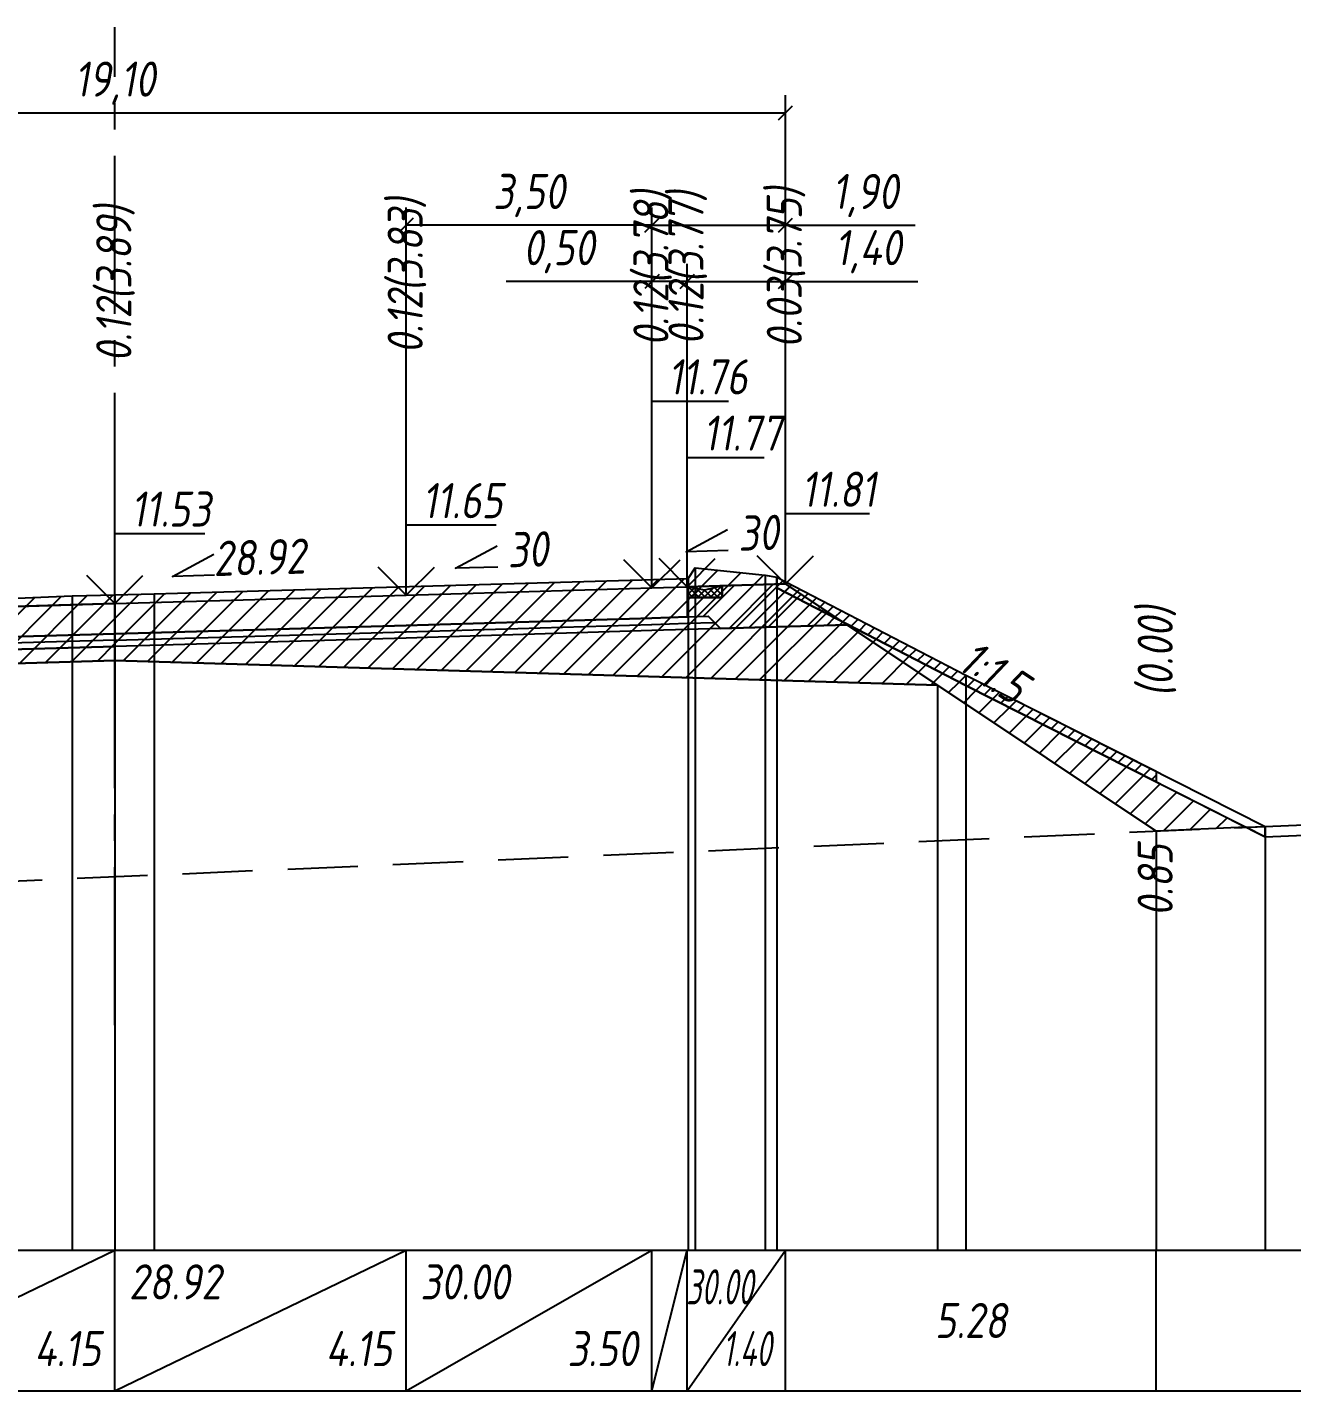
# Model space of a CAD drawing. Extents: x -717 to 1451, y -133302 to 233.
# Drawn here: x 178.7 to 268.7, y -100052 to -99954.9 of the extents above; entities that cross this region are included whole.
import ezdxf
from ezdxf.enums import TextEntityAlignment as Align

# ---------------------------------------------------------------- set-up
doc = ezdxf.new("R2010")
doc.units = 0
doc.linetypes.add('осевая2', pattern=[1.125, 0.75, -0.125, 0.125, -0.125])
doc.linetypes.add('штриховая', pattern=[0.75, 0.5, -0.25])
for name, color, linetype in [('Интерполированный поперечник', 2, 'Continuous'), ('Код_514', 1, 'Continuous'), ('Контур_0', 7, 'Continuous'), ('Контур_2521', 7, 'Continuous'), ('Контур_2564', 7, 'Continuous'), ('Контур_2660', 7, 'Continuous'), ('Контур_2665', 7, 'Continuous'), ('Контур_400', 7, 'Continuous'), ('Контур_508', 7, 'Continuous'), ('Контур_512', 7, 'Continuous'), ('Контур_513', 7, 'Continuous'), ('Контур_818', 7, 'Continuous'), ('Красный поперечник', 1, 'Continuous'), ('Объём_2501', 7, 'Continuous'), ('Объём_2564', 7, 'Continuous'), ('Объём_2650', 7, 'Continuous'), ('Объём_2660', 7, 'Continuous'), ('Объём_2661', 7, 'Continuous'), ('Объём_2665', 7, 'Continuous'), ('Объём_2666', 7, 'Continuous'), ('Объём_2667', 7, 'Continuous'), ('Объём_2668', 7, 'Continuous'), ('Объём_2669', 7, 'Continuous'), ('Объём_2675', 7, 'Continuous'), ('Ось', 1, 'осевая2'), ('Откосы', 7, 'Continuous'), ('Отметки покрытия', 7, 'Continuous'), ('Рабочие отметки', 7, 'Continuous'), ('Рабочие отметки доп.', 7, 'Continuous'), ('Таблица', 7, 'Continuous'), ('Уклоны проезжей части', 7, 'Continuous'), ('Черный поперечник', 3, 'Continuous')]:
    doc.layers.add(name, color=color, linetype=linetype)
for name, color, linetype, true_color in [('Контур_2540', 2, 'Continuous', 0xffff00), ('Контур_2560', 2, 'Continuous', 0xffff00), ('Контур_2561', 7, 'Continuous', 0xff8040), ('Контур_2562', 3, 'Continuous', 0x00ff00), ('Контур_2563', 7, 'Continuous', 0xff8000), ('Контур_2570', 7, 'Continuous', 0x80ff00), ('Контур_2736', 4, 'Continuous', 0x00ffff), ('Контур_2737', 4, 'Continuous', 0x00ffff), ('Контур_2738', 4, 'Continuous', 0x00ffff), ('Контур_2739', 4, 'Continuous', 0x00ffff), ('Контур_2741', 4, 'Continuous', 0x00ffff), ('Контур_2742', 4, 'Continuous', 0x00ffff), ('Контур_2743', 4, 'Continuous', 0x00ffff), ('Контур_2744', 7, 'Continuous', 0xa4ffff), ('Контур_2745', 7, 'Continuous', 0xa4ffff), ('Контур_2747', 4, 'Continuous', 0x00ffff), ('Контур_2748', 4, 'Continuous', 0x00ffff), ('Контур_2749', 4, 'Continuous', 0x00ffff), ('Контур_2750', 4, 'Continuous', 0x00ffff), ('Контур_2751', 4, 'Continuous', 0x00ffff), ('Контур_2752', 4, 'Continuous', 0x00ffff), ('Контур_402', 7, 'Continuous', 0xff6464), ('Контур_703', 4, 'Continuous', 0x00ffff), ('Контур_705', 4, 'Continuous', 0x00ffff), ('Контур_707', 4, 'Continuous', 0x00ffff), ('Контур_720', 131, 'Continuous', 0xaaffff), ('Объём_2500', 7, 'Continuous', 0xc0c0c0), ('Объём_2520', 7, 'Continuous', 0x80ffff), ('Объём_2540', 2, 'Continuous', 0xffff00), ('Объём_2560', 2, 'Continuous', 0xffff00), ('Объём_2561', 7, 'Continuous', 0xff8040), ('Объём_2562', 3, 'Continuous', 0x00ff00), ('Объём_2563', 7, 'Continuous', 0xff8000), ('Объём_2570', 7, 'Continuous', 0x80ff00), ('Объём_2580', 3, 'Continuous', 0x00ff00), ('Объём_2600', 7, 'Continuous', 0x808000)]:
    doc.layers.add(name, color=color, linetype=linetype, true_color=true_color)
doc.styles.get("Standard").update_dxf_attribs({"font": 'txt', "height": 2.5})
doc.styles.add('М', font='romand.shx', dxfattribs={"width": 0.8, "oblique": 10, "height": 2.5})
doc.dimstyles.new('ISO-25', dxfattribs={"dimtxt": 2.5, "dimasz": 2.5, "dimexe": 1.25, "dimexo": 0.625, "dimtad": 1, "dimtxsty": 'Standard', "dimcen": 2.5, "dimadec": 0, "dimazin": 0, "dimtfac": 1, "dimtmove": 0, "dimatfit": 3, "dimfxl": 1, "dimarcsym": 0})

# ---------------------------------------------------------------- blocks, each defined once
blk = doc.blocks.new('_Oblique')
at = {"color": 0, "linetype": 'ByBlock', "lineweight": -2}
blk.add_line((-0.5, -0.5), (0.5, 0.5), dxfattribs=at)
blk = doc.blocks.new('*D2002')
at = {"color": 0, "lineweight": -2, "transparency": 16777216}
for p, q in [((225.67, -99994.205), (225.67, -99971.78)), ((232.67, -99993.995), (232.67, -99971.78)), ((225.67, -99973.03), (232.67, -99973.03)), ((232.67, -99973.03), (242.111, -99973.03))]:
    blk.add_line(p, q, dxfattribs=at)
at = {"layer": 'Defpoints', "color": 0, "transparency": 16777216}
for p in [(232.67, -99973.03), (225.67, -99994.83), (232.67, -99994.62)]:
    blk.add_point(p, dxfattribs=at)
at = {"color": 0, "lineweight": -2, "transparency": 16777216, "rotation": 180}
blk.add_blockref('_Oblique', (225.67, -99973.03), dxfattribs=at)
at = {"color": 0, "lineweight": -2, "transparency": 16777216}
blk.add_blockref('_Oblique', (232.67, -99973.03), dxfattribs=at)
at = {"color": 0, "transparency": 16777216, "insert": (238.571, -99970.917), "char_height": 2.5, "width": 8.75, "attachment_point": 5, "style": 'М'}
blk.add_mtext('1,40', dxfattribs=at)
blk = doc.blocks.new('*D2004')
at = {"color": 0, "lineweight": -2, "transparency": 16777216}
for p, q in [((223.17, -99994.28), (223.17, -99971.78)), ((225.67, -99994.205), (225.67, -99971.78)), ((223.17, -99973.03), (212.783, -99973.03)), ((225.67, -99973.03), (223.17, -99973.03))]:
    blk.add_line(p, q, dxfattribs=at)
at = {"layer": 'Defpoints', "color": 0, "transparency": 16777216}
for p in [(225.67, -99973.03), (223.17, -99994.905), (225.67, -99994.83)]:
    blk.add_point(p, dxfattribs=at)
at = {"color": 0, "lineweight": -2, "transparency": 16777216, "rotation": 180}
blk.add_blockref('_Oblique', (223.17, -99973.03), dxfattribs=at)
at = {"color": 0, "lineweight": -2, "transparency": 16777216}
blk.add_blockref('_Oblique', (225.67, -99973.03), dxfattribs=at)
at = {"color": 0, "transparency": 16777216, "insert": (216.544, -99970.917), "char_height": 2.5, "width": 9.16667, "attachment_point": 5, "style": 'М'}
blk.add_mtext('0,50', dxfattribs=at)
blk = doc.blocks.new('*D2006')
at = {"color": 0, "lineweight": -2, "transparency": 16777216}
for p, q in [((205.67, -99994.805), (205.67, -99967.78)), ((223.17, -99994.28), (223.17, -99967.78)), ((223.17, -99969.03), (205.67, -99969.03))]:
    blk.add_line(p, q, dxfattribs=at)
at = {"layer": 'Defpoints', "color": 0, "transparency": 16777216}
for p in [(205.67, -99969.03), (223.17, -99994.905), (205.67, -99995.43)]:
    blk.add_point(p, dxfattribs=at)
at = {"color": 0, "lineweight": -2, "transparency": 16777216, "rotation": 180}
blk.add_blockref('_Oblique', (205.67, -99969.03), dxfattribs=at)
at = {"color": 0, "lineweight": -2, "transparency": 16777216}
blk.add_blockref('_Oblique', (223.17, -99969.03), dxfattribs=at)
at = {"color": 0, "transparency": 16777216, "insert": (214.42, -99966.917), "char_height": 2.5, "width": 9.58333, "attachment_point": 5, "style": 'М'}
blk.add_mtext('3,50', dxfattribs=at)
blk = doc.blocks.new('*D2007')
at = {"color": 0, "lineweight": -2, "transparency": 16777216}
for p, q in [((223.17, -99994.28), (223.17, -99967.78)), ((232.67, -99993.995), (232.67, -99967.78)), ((223.17, -99969.03), (232.67, -99969.03)), ((232.67, -99969.03), (241.902, -99969.03))]:
    blk.add_line(p, q, dxfattribs=at)
at = {"layer": 'Defpoints', "color": 0, "transparency": 16777216}
for p in [(223.17, -99969.03), (223.17, -99994.905), (232.67, -99994.62)]:
    blk.add_point(p, dxfattribs=at)
at = {"color": 0, "lineweight": -2, "transparency": 16777216, "rotation": 180}
blk.add_blockref('_Oblique', (223.17, -99969.03), dxfattribs=at)
at = {"color": 0, "lineweight": -2, "transparency": 16777216}
blk.add_blockref('_Oblique', (232.67, -99969.03), dxfattribs=at)
at = {"color": 0, "transparency": 16777216, "insert": (238.362, -99966.917), "char_height": 2.5, "width": 8.75, "attachment_point": 5, "style": 'М'}
blk.add_mtext('1,90', dxfattribs=at)
blk = doc.blocks.new('*D2009')
at = {"color": 0, "lineweight": -2, "transparency": 16777216}
for p, q in [((137.17, -99996.885), (137.17, -99959.78)), ((232.67, -99993.995), (232.67, -99959.78)), ((137.17, -99961.03), (232.67, -99961.03))]:
    blk.add_line(p, q, dxfattribs=at)
at = {"layer": 'Defpoints', "color": 0, "transparency": 16777216}
for p in [(232.67, -99961.03), (232.67, -99994.62), (137.17, -99997.51)]:
    blk.add_point(p, dxfattribs=at)
at = {"color": 0, "lineweight": -2, "transparency": 16777216, "rotation": 180}
blk.add_blockref('_Oblique', (137.17, -99961.03), dxfattribs=at)
at = {"color": 0, "lineweight": -2, "transparency": 16777216}
blk.add_blockref('_Oblique', (232.67, -99961.03), dxfattribs=at)
at = {"color": 0, "transparency": 16777216, "insert": (184.92, -99958.917), "char_height": 2.5, "width": 10.41667, "attachment_point": 5, "style": 'М'}
blk.add_mtext('19,10', dxfattribs=at)

msp = doc.modelspace()

# ---------------------------------------------------------------- hatches: boundary and pattern name
h = msp.add_hatch()
h.set_pattern_fill('ANSI37', color=256, scale=0.1)
h.set_pattern_definition([(45, (226.9203, -99995.01722), (-0.22451, 0.22451), []), (135, (226.9203, -99995.01722), (-0.22451, -0.22451), [])])
h.paths.add_polyline_path([(225.67, -99994.767), (225.67, -99995.52), (228.176, -99995.52), (228.17, -99994.692), (226.913, -99995.017)])
at = {"layer": 'Объём_2563'}
h = msp.add_hatch(dxfattribs=at)
h.set_pattern_fill('ANSI31', color=256, scale=0.3)
h.paths.add_polyline_path([(227.17, -99996.872), (228.044, -99997.746), (237.048, -99997.476), (232.67, -99994.557), (228.17, -99994.692), (228.176, -99995.52), (225.67, -99995.52), (225.67, -99996.917)])
at = {"layer": 'Объём_2570'}
h = msp.add_hatch(dxfattribs=at)
h.set_pattern_fill('ANSI31', color=256, scale=0.2)
h.paths.add_polyline_path([(259.082, -100008.656), (245.528, -100001.804), (232.061, -99994.845), (232.061, -99994.095), (245.528, -100001.054), (259.082, -100007.906)])
at = {"layer": 'Объём_2600'}
h = msp.add_hatch(dxfattribs=at)
h.set_pattern_fill('ANSI31', color=6, scale=0.4)
h.paths.add_polyline_path([(259.082, -100012.165), (243.496, -100001.774), (184.92, -100000.017), (184.92, -99995.345), (187.727, -99995.276), (225.736, -99994.177), (226.236, -99993.427), (231.228, -99993.945), (232.061, -99994.095), (232.061, -99994.845), (245.528, -100001.804), (265.471, -100011.886)])
h = msp.add_hatch(dxfattribs=at)
h.set_pattern_fill('ANSI31', color=6, scale=0.4)
h.paths.add_polyline_path([(184.92, -100000.017), (130.884, -100001.638), (105, -100018.894), (100.971, -100019.07), (110.032, -100012.818), (132.3, -99997.134), (132.3, -99996.384), (134.041, -99996.452), (137.732, -99996.355), (138.232, -99997.105), (168.976, -99995.966), (181.873, -99995.421), (184.92, -99995.345)])
h = msp.add_hatch(dxfattribs=at)
h.set_pattern_fill('HONEY', color=5, scale=0.3)
h.paths.add_polyline_path([(265.471, -100011.886), (266.815, -100011.827), (266.815, -100012.565)])

# ---------------------------------------------------------------- linework, layer by layer
msp.add_lwpolyline([(225.67, -99994.767), (225.67, -99995.52), (228.176, -99995.52), (228.17, -99994.692), (226.913, -99995.017), (225.67, -99994.767)])
at = {"layer": 'Интерполированный поперечник', "linetype": 'штриховая', "ltscale": 10, "flags": 128}
msp.add_lwpolyline([(99.82, -100019.12), (266.815, -100011.827)], dxfattribs=at)
at = {"layer": 'Код_514'}
for p, q in [((164.17, -100052), (184.92, -100042)), ((184.92, -100052), (184.92, -100042)), ((184.92, -100052), (205.67, -100042)), ((205.67, -100052), (205.67, -100042)), ((205.67, -100052), (223.17, -100042)), ((223.17, -100052), (223.17, -100042)), ((223.17, -100052), (225.67, -100042)), ((225.67, -100052), (225.67, -100042)), ((225.67, -100052), (232.67, -100042)), ((232.67, -100052), (232.67, -100042)), ((259.082, -100052), (259.082, -100042))]:
    msp.add_line(p, q, dxfattribs=at)
at = {"layer": 'Контур_0', "flags": 128}
for points in [[(184.92, -99995.967), (205.67, -99995.367), (223.17, -99994.842), (223.17, -99994.842), (223.17, -99994.842), (223.17, -99994.842), (223.17, -99994.842), (223.17, -99994.842), (225.67, -99994.767), (225.67, -99996.917), (223.17, -99996.992), (223.17, -99996.992), (223.17, -99996.992), (223.17, -99996.992), (223.17, -99996.992), (223.17, -99996.992), (205.67, -99997.517), (184.92, -99998.117), (184.92, -99995.967)], [(232.67, -99994.557), (232.67, -99994.557)], [(232.67, -99994.557), (259.082, -100012.165), (259.082, -100012.165), (259.082, -100012.165), (259.082, -100012.165), (259.082, -100012.165), (259.082, -100012.165), (259.082, -100012.165), (259.082, -100012.165), (259.082, -100012.165), (259.082, -100012.165), (259.082, -100012.165), (259.082, -100012.165), (259.082, -100012.165), (259.082, -100012.165), (259.082, -100012.165)], [(232.67, -99994.557), (259.082, -100012.165), (259.082, -100012.165), (259.082, -100012.165), (259.082, -100012.165), (259.082, -100012.165), (259.082, -100012.165), (259.082, -100012.165), (259.082, -100012.165), (259.082, -100012.165), (259.082, -100012.165), (259.082, -100012.165), (259.082, -100012.165), (259.082, -100012.165), (259.082, -100012.165), (259.082, -100012.165), (259.082, -100012.165), (259.082, -100012.165), (259.082, -100012.165), (259.082, -100012.165), (259.082, -100012.165), (259.082, -100012.165), (259.082, -100012.165), (259.082, -100012.165), (259.082, -100012.165), (259.082, -100012.165), (259.082, -100012.165), (259.082, -100012.165), (259.082, -100012.165), (259.082, -100012.165)], [(184.92, -99995.967), (164.17, -99996.567), (146.67, -99997.092), (146.67, -99997.092), (146.67, -99997.092), (146.67, -99997.092), (146.67, -99997.092), (144.17, -99997.167), (144.17, -99999.317), (146.67, -99999.242), (146.67, -99999.242), (146.67, -99999.242), (146.67, -99999.242), (146.67, -99999.242), (146.67, -99999.242), (164.17, -99998.717), (184.92, -99998.117), (184.92, -99995.967)], [(184.92, -99998.117), (205.67, -99997.517), (223.17, -99996.992), (223.17, -99996.992), (223.17, -99996.992), (223.17, -99996.992), (223.17, -99996.992), (223.17, -99996.992), (225.67, -99996.917), (227.17, -99996.872), (228.044, -99997.746), (225.67, -99997.817), (223.17, -99997.892), (223.17, -99997.892), (223.17, -99997.892), (223.17, -99997.892), (223.17, -99997.892), (223.17, -99997.892), (205.67, -99998.417), (184.92, -99999.017), (184.92, -99998.117)], [(225.67, -99996.917), (227.17, -99996.872), (228.044, -99997.746), (237.048, -99997.476)], [(184.92, -99998.117), (164.17, -99998.717), (146.67, -99999.242), (146.67, -99999.242), (146.67, -99999.242), (146.67, -99999.242), (146.67, -99999.242), (146.67, -99999.242), (144.17, -99999.317), (142.67, -99999.362), (141.742, -100000.29), (144.17, -100000.217), (146.67, -100000.142), (146.67, -100000.142), (146.67, -100000.142), (146.67, -100000.142), (146.67, -100000.142), (146.67, -100000.142), (164.17, -99999.617), (184.92, -99999.017), (184.92, -99998.117)]]:
    msp.add_lwpolyline(points, dxfattribs=at)
at = {"layer": 'Контур_2521', "color": 250, "flags": 128}
for points in [[(184.92, -99998.567), (205.67, -99997.967), (223.17, -99997.442), (223.17, -99997.442), (223.17, -99997.442), (223.17, -99997.442), (223.17, -99997.442), (223.17, -99997.442), (225.67, -99997.367), (227.607, -99997.309)], [(184.92, -99998.567), (164.17, -99999.167), (146.67, -99999.692), (146.67, -99999.692), (146.67, -99999.692), (146.67, -99999.692), (146.67, -99999.692), (146.67, -99999.692), (144.17, -99999.767), (142.206, -99999.826)]]:
    msp.add_lwpolyline(points, dxfattribs=at)
at = {"layer": 'Контур_2540', "flags": 128}
for points in [[(184.92, -100000.017), (243.496, -100001.774), (237.048, -99997.476), (228.044, -99997.746), (225.67, -99997.817), (223.17, -99997.892), (205.67, -99998.417), (184.92, -99999.017), (184.92, -100000.017)], [(164.17, -99999.617), (146.67, -100000.142), (144.17, -100000.217), (141.742, -100000.29), (132.49, -100000.568), (130.884, -100001.638), (184.92, -100000.017), (184.92, -99999.017), (164.17, -99999.617)]]:
    msp.add_lwpolyline(points, dxfattribs=at)
at = {"layer": 'Контур_2560', "flags": 128}
msp.add_lwpolyline([(225.67, -99994.767), (232.67, -99994.557), (232.67, -99994.557), (232.67, -99994.557)], dxfattribs=at)
at = {"layer": 'Контур_2561', "flags": 128}
msp.add_lwpolyline([(225.67, -99994.767), (225.67, -99994.767), (232.67, -99994.557), (232.67, -99994.557), (225.67, -99994.767)], dxfattribs=at)
at = {"layer": 'Контур_2562', "flags": 128}
msp.add_lwpolyline([(232.67, -99994.557), (232.67, -99994.557), (232.67, -99994.557), (232.67, -99994.557), (232.67, -99994.557)], dxfattribs=at)
at = {"layer": 'Контур_2563', "flags": 128}
msp.add_lwpolyline([(227.17, -99996.872), (228.044, -99997.746), (237.048, -99997.476), (232.67, -99994.557), (225.67, -99994.767), (225.67, -99996.917), (227.17, -99996.872)], dxfattribs=at)
at = {"layer": 'Контур_2564', "flags": 128}
msp.add_lwpolyline([(225.67, -99994.767), (232.67, -99994.557)], dxfattribs=at)
at = {"layer": 'Контур_2570', "flags": 128}
msp.add_lwpolyline([(168.976, -99995.966), (181.873, -99995.421), (184.92, -99995.345), (187.727, -99995.276), (225.736, -99994.177), (226.236, -99993.427), (231.228, -99993.945), (232.061, -99994.095), (232.061, -99994.845), (245.528, -100001.804), (266.837, -100012.576), (266.837, -100012.576), (270.742, -100012.414)], dxfattribs=at)
at = {"layer": 'Контур_2660', "flags": 128}
for points in [[(130.884, -100001.638), (184.92, -100000.017)], [(184.92, -100000.017), (243.496, -100001.774)]]:
    msp.add_lwpolyline(points, dxfattribs=at)
at = {"layer": 'Контур_2665', "flags": 128}
msp.add_lwpolyline([(232.67, -99994.557), (232.67, -99994.557)], dxfattribs=at)
at = {"layer": 'Контур_2736', "flags": 128}
msp.add_lwpolyline([(232.67, -99994.557), (259.082, -100012.165)], dxfattribs=at)
at = {"layer": 'Контур_2737', "flags": 128}
msp.add_lwpolyline([(259.082, -100012.165), (259.082, -100012.165)], dxfattribs=at)
at = {"layer": 'Контур_2738', "flags": 128}
msp.add_lwpolyline([(259.082, -100012.165), (259.082, -100012.165)], dxfattribs=at)
at = {"layer": 'Контур_2739', "flags": 128}
msp.add_lwpolyline([(259.082, -100012.165), (259.082, -100012.165)], dxfattribs=at)
at = {"layer": 'Контур_2741', "flags": 128}
msp.add_lwpolyline([(259.082, -100012.165), (259.082, -100012.165)], dxfattribs=at)
at = {"layer": 'Контур_2742', "flags": 128}
msp.add_lwpolyline([(259.082, -100012.165), (259.082, -100012.165)], dxfattribs=at)
at = {"layer": 'Контур_2743', "flags": 128}
msp.add_lwpolyline([(259.082, -100012.165), (259.082, -100012.165)], dxfattribs=at)
at = {"layer": 'Контур_2744', "flags": 128}
msp.add_lwpolyline([(259.082, -100012.165), (259.082, -100012.165)], dxfattribs=at)
msp.add_lwpolyline([(259.082, -100012.165), (259.082, -100012.165)], dxfattribs=at)
msp.add_lwpolyline([(259.082, -100012.165), (259.082, -100012.165)], dxfattribs=at)
msp.add_lwpolyline([(259.082, -100012.165), (259.082, -100012.165)], dxfattribs=at)
msp.add_lwpolyline([(259.082, -100012.165), (259.082, -100012.165)], dxfattribs=at)
msp.add_lwpolyline([(259.082, -100012.165), (259.082, -100012.165)], dxfattribs=at)
at = {"layer": 'Контур_2745', "flags": 128}
msp.add_lwpolyline([(259.082, -100012.165), (259.082, -100012.165)], dxfattribs=at)
msp.add_lwpolyline([(259.082, -100012.165), (259.082, -100012.165)], dxfattribs=at)
msp.add_lwpolyline([(259.082, -100012.165), (259.082, -100012.165)], dxfattribs=at)
msp.add_lwpolyline([(259.082, -100012.165), (259.082, -100012.165)], dxfattribs=at)
msp.add_lwpolyline([(259.082, -100012.165), (259.082, -100012.165)], dxfattribs=at)
msp.add_lwpolyline([(259.082, -100012.165), (259.082, -100012.165)], dxfattribs=at)
at = {"layer": 'Контур_2747', "flags": 128}
msp.add_lwpolyline([(259.082, -100012.165), (259.082, -100012.165)], dxfattribs=at)
at = {"layer": 'Контур_2748', "flags": 128}
msp.add_lwpolyline([(259.082, -100012.165), (259.082, -100012.165)], dxfattribs=at)
at = {"layer": 'Контур_2749', "flags": 128}
msp.add_lwpolyline([(259.082, -100012.165), (259.082, -100012.165)], dxfattribs=at)
at = {"layer": 'Контур_2750', "flags": 128}
msp.add_lwpolyline([(259.082, -100012.165), (259.082, -100012.165)], dxfattribs=at)
at = {"layer": 'Контур_2751', "flags": 128}
msp.add_lwpolyline([(259.082, -100012.165), (259.082, -100012.165)], dxfattribs=at)
at = {"layer": 'Контур_2752', "flags": 128}
msp.add_lwpolyline([(259.082, -100012.165), (259.082, -100012.165)], dxfattribs=at)
at = {"layer": 'Контур_400', "flags": 128}
for points in [[(184.92, -99995.967), (205.67, -99995.367), (223.17, -99994.842), (223.17, -99994.842), (223.17, -99994.842), (223.17, -99994.842), (223.17, -99994.842), (223.17, -99994.842), (225.67, -99994.767)], [(144.17, -99997.167), (146.67, -99997.092), (146.67, -99997.092), (146.67, -99997.092), (146.67, -99997.092), (146.67, -99997.092), (146.67, -99997.092), (164.17, -99996.567), (184.92, -99995.967)]]:
    msp.add_lwpolyline(points, dxfattribs=at)
at = {"layer": 'Контур_402', "flags": 128}
msp.add_lwpolyline([(130.884, -100001.638), (184.92, -100000.017), (243.496, -100001.774)], dxfattribs=at)
at = {"layer": 'Контур_508', "flags": 128}
msp.add_lwpolyline([(105, -100018.894), (130.884, -100001.638), (184.92, -100000.017), (243.496, -100001.774), (259.082, -100012.165)], dxfattribs=at)
at = {"layer": 'Контур_512', "flags": 128}
msp.add_lwpolyline([(105, -100018.894), (130.884, -100001.638), (184.92, -100000.017), (243.496, -100001.774), (259.082, -100012.165)], dxfattribs=at)
at = {"layer": 'Контур_513', "flags": 128}
msp.add_lwpolyline([(105, -100018.894), (130.884, -100001.638), (184.92, -100000.017), (243.496, -100001.774), (259.082, -100012.165)], dxfattribs=at)
at = {"layer": 'Контур_703', "flags": 128}
for points in [[(232.67, -99994.557), (259.082, -100012.165)], [(259.082, -100012.165), (259.082, -100012.165)]]:
    msp.add_lwpolyline(points, dxfattribs=at)
at = {"layer": 'Контур_705', "flags": 128}
msp.add_lwpolyline([(259.082, -100012.165), (259.082, -100012.165)], dxfattribs=at)
at = {"layer": 'Контур_707', "flags": 128}
msp.add_lwpolyline([(259.082, -100012.165), (259.082, -100012.165)], dxfattribs=at)
at = {"layer": 'Контур_720', "flags": 128}
msp.add_lwpolyline([(259.082, -100012.165), (259.082, -100012.165)], dxfattribs=at)
at = {"layer": 'Контур_818', "flags": 128}
msp.add_lwpolyline([(105, -100016.29), (110.032, -100012.818), (132.3, -99997.134), (132.3, -99996.384), (134.041, -99996.452), (137.732, -99996.355), (138.232, -99997.105), (168.976, -99995.966), (181.873, -99995.421), (184.92, -99995.345), (187.727, -99995.276), (225.736, -99994.177), (226.236, -99993.427), (231.228, -99993.945), (232.061, -99994.095), (232.061, -99994.845), (245.528, -100001.804), (259.082, -100008.656)], dxfattribs=at)
at = {"layer": 'Красный поперечник'}
for p, q in [((205.67, -99995.367), (223.17, -99994.842)), ((223.17, -99994.842), (225.67, -99994.767)), ((225.67, -99994.767), (232.67, -99994.557)), ((232.67, -99994.557), (259.082, -100012.165)), ((164.17, -99996.567), (184.92, -99995.967)), ((184.92, -99995.967), (205.67, -99995.367)), ((184.92, -100000.017), (184.92, -100042)), ((243.496, -100001.774), (243.496, -100042)), ((259.082, -100012.165), (259.082, -100042))]:
    msp.add_line(p, q, dxfattribs=at)
at = {"layer": 'Объём_2500', "flags": 128}
for points in [[(184.92, -99995.967), (205.67, -99995.367), (223.17, -99994.842), (223.17, -99994.842), (223.17, -99994.842), (223.17, -99994.842), (223.17, -99994.842), (223.17, -99994.842), (225.67, -99994.767), (225.67, -99996.917), (223.17, -99996.992), (223.17, -99996.992), (223.17, -99996.992), (223.17, -99996.992), (223.17, -99996.992), (223.17, -99996.992), (205.67, -99997.517), (184.92, -99998.117), (184.92, -99995.967)], [(184.92, -99995.967), (164.17, -99996.567), (146.67, -99997.092), (146.67, -99997.092), (146.67, -99997.092), (146.67, -99997.092), (146.67, -99997.092), (144.17, -99997.167), (144.17, -99999.317), (146.67, -99999.242), (146.67, -99999.242), (146.67, -99999.242), (146.67, -99999.242), (146.67, -99999.242), (146.67, -99999.242), (164.17, -99998.717), (184.92, -99998.117), (184.92, -99995.967)]]:
    msp.add_lwpolyline(points, dxfattribs=at)
at = {"layer": 'Объём_2501', "flags": 128}
for points in [[(184.92, -99995.967), (205.67, -99995.367), (223.17, -99994.842), (223.17, -99994.842), (223.17, -99994.842), (223.17, -99994.842), (223.17, -99994.842), (223.17, -99994.842), (225.67, -99994.767)], [(144.17, -99997.167), (146.67, -99997.092), (146.67, -99997.092), (146.67, -99997.092), (146.67, -99997.092), (146.67, -99997.092), (146.67, -99997.092), (164.17, -99996.567), (184.92, -99995.967)]]:
    msp.add_lwpolyline(points, dxfattribs=at)
at = {"layer": 'Объём_2520', "color": 250, "flags": 128}
for points in [[(184.92, -99998.117), (205.67, -99997.517), (223.17, -99996.992), (223.17, -99996.992), (223.17, -99996.992), (223.17, -99996.992), (223.17, -99996.992), (223.17, -99996.992), (225.67, -99996.917), (227.17, -99996.872), (228.044, -99997.746), (225.67, -99997.817), (223.17, -99997.892), (223.17, -99997.892), (223.17, -99997.892), (223.17, -99997.892), (223.17, -99997.892), (223.17, -99997.892), (205.67, -99998.417), (184.92, -99999.017), (184.92, -99998.117)], [(184.92, -99998.117), (164.17, -99998.717), (146.67, -99999.242), (146.67, -99999.242), (146.67, -99999.242), (146.67, -99999.242), (146.67, -99999.242), (146.67, -99999.242), (144.17, -99999.317), (142.67, -99999.362), (141.742, -100000.29), (144.17, -100000.217), (146.67, -100000.142), (146.67, -100000.142), (146.67, -100000.142), (146.67, -100000.142), (146.67, -100000.142), (146.67, -100000.142), (164.17, -99999.617), (184.92, -99999.017), (184.92, -99998.117)]]:
    msp.add_lwpolyline(points, dxfattribs=at)
at = {"layer": 'Объём_2540', "flags": 128}
for points in [[(184.92, -100000.017), (243.496, -100001.774), (237.048, -99997.476), (228.044, -99997.746), (225.67, -99997.817), (223.17, -99997.892), (205.67, -99998.417), (184.92, -99999.017), (184.92, -100000.017)], [(164.17, -99999.617), (146.67, -100000.142), (144.17, -100000.217), (141.742, -100000.29), (132.49, -100000.568), (130.884, -100001.638), (184.92, -100000.017), (184.92, -99999.017), (164.17, -99999.617)]]:
    msp.add_lwpolyline(points, dxfattribs=at)
at = {"layer": 'Объём_2560', "flags": 128}
msp.add_lwpolyline([(225.67, -99994.767), (232.67, -99994.557), (232.67, -99994.557), (232.67, -99994.557)], dxfattribs=at)
at = {"layer": 'Объём_2561', "flags": 128}
msp.add_lwpolyline([(225.67, -99994.767), (225.67, -99994.767), (232.67, -99994.557), (232.67, -99994.557), (225.67, -99994.767)], dxfattribs=at)
at = {"layer": 'Объём_2562', "flags": 128}
msp.add_lwpolyline([(232.67, -99994.557), (232.67, -99994.557), (232.67, -99994.557), (232.67, -99994.557), (232.67, -99994.557)], dxfattribs=at)
at = {"layer": 'Объём_2563', "color": 250, "flags": 128}
msp.add_lwpolyline([(227.17, -99996.872), (228.044, -99997.746), (237.048, -99997.476), (232.67, -99994.557), (228.17, -99994.692), (228.176, -99995.52), (225.67, -99995.52), (225.67, -99996.917), (227.17, -99996.872)], dxfattribs=at)
at = {"layer": 'Объём_2564', "flags": 128}
msp.add_lwpolyline([(225.67, -99994.767), (232.67, -99994.557)], dxfattribs=at)
at = {"layer": 'Объём_2570', "flags": 128}
msp.add_lwpolyline([(259.082, -100008.656), (245.528, -100001.804), (232.061, -99994.845), (232.061, -99994.095), (245.528, -100001.054), (259.082, -100007.906), (259.082, -100008.656), (259.082, -100008.656)], dxfattribs=at)
at = {"layer": 'Объём_2580', "flags": 128}
msp.add_lwpolyline([(232.67, -99994.557), (232.67, -99994.557)], dxfattribs=at)
at = {"layer": 'Объём_2600', "color": 5, "flags": 128}
msp.add_lwpolyline([(265.471, -100011.886), (266.815, -100011.827), (266.815, -100012.565), (265.471, -100011.886), (265.471, -100011.886)], dxfattribs=at)
at = {"layer": 'Объём_2650', "color": 6, "flags": 128}
for points in [[(259.082, -100012.165), (243.496, -100001.774), (184.92, -100000.017), (184.92, -99995.345), (187.727, -99995.276), (225.736, -99994.177), (226.236, -99993.427), (231.228, -99993.945), (232.061, -99994.095), (232.061, -99994.845), (245.528, -100001.804), (265.471, -100011.886), (259.082, -100012.165), (259.082, -100012.165)], [(184.92, -100000.017), (130.884, -100001.638), (105, -100018.894), (100.971, -100019.07), (110.032, -100012.818), (132.3, -99997.134), (132.3, -99996.384), (134.041, -99996.452), (137.732, -99996.355), (138.232, -99997.105), (168.976, -99995.966), (181.873, -99995.421), (184.92, -99995.345), (184.92, -100000.017), (184.92, -100000.017)]]:
    msp.add_lwpolyline(points, dxfattribs=at)
at = {"layer": 'Объём_2660', "flags": 128}
for points in [[(130.884, -100001.638), (184.92, -100000.017)], [(184.92, -100000.017), (243.496, -100001.774)]]:
    msp.add_lwpolyline(points, dxfattribs=at)
at = {"layer": 'Объём_2661', "flags": 128}
msp.add_lwpolyline([(232.67, -99994.557), (259.082, -100012.165)], dxfattribs=at)
at = {"layer": 'Объём_2665', "flags": 128}
msp.add_lwpolyline([(232.67, -99994.557), (232.67, -99994.557)], dxfattribs=at)
at = {"layer": 'Объём_2666', "flags": 128}
msp.add_lwpolyline([(232.67, -99994.557), (259.082, -100012.165)], dxfattribs=at)
at = {"layer": 'Объём_2667', "flags": 128}
msp.add_lwpolyline([(259.082, -100012.165), (259.082, -100012.165)], dxfattribs=at)
msp.add_lwpolyline([(259.082, -100012.165), (259.082, -100012.165)], dxfattribs=at)
at = {"layer": 'Объём_2668', "flags": 128}
msp.add_lwpolyline([(259.082, -100012.165), (259.082, -100012.165)], dxfattribs=at)
msp.add_lwpolyline([(259.082, -100012.165), (259.082, -100012.165)], dxfattribs=at)
at = {"layer": 'Объём_2669', "flags": 128}
msp.add_lwpolyline([(259.082, -100012.165), (259.082, -100012.165)], dxfattribs=at)
msp.add_lwpolyline([(259.082, -100012.165), (259.082, -100012.165)], dxfattribs=at)
at = {"layer": 'Объём_2675', "flags": 128}
msp.add_lwpolyline([(259.082, -100012.165), (259.082, -100012.165)], dxfattribs=at)
msp.add_lwpolyline([(259.082, -100012.165), (259.082, -100012.165)], dxfattribs=at)
msp.add_lwpolyline([(259.082, -100012.165), (259.082, -100012.165)], dxfattribs=at)
msp.add_lwpolyline([(259.082, -100012.165), (259.082, -100012.165)], dxfattribs=at)
msp.add_lwpolyline([(259.082, -100012.165), (259.082, -100012.165)], dxfattribs=at)
msp.add_lwpolyline([(259.082, -100012.165), (259.082, -100012.165)], dxfattribs=at)
msp.add_lwpolyline([(259.082, -100012.165), (259.082, -100012.165)], dxfattribs=at)
msp.add_lwpolyline([(259.082, -100012.165), (259.082, -100012.165)], dxfattribs=at)
msp.add_lwpolyline([(259.082, -100012.165), (259.082, -100012.165)], dxfattribs=at)
msp.add_lwpolyline([(259.082, -100012.165), (259.082, -100012.165)], dxfattribs=at)
msp.add_lwpolyline([(259.082, -100012.165), (259.082, -100012.165)], dxfattribs=at)
msp.add_lwpolyline([(259.082, -100012.165), (259.082, -100012.165)], dxfattribs=at)
at = {"layer": 'Ось', "ltscale": 15}
msp.add_line((184.92, -100025.971), (184.92, -99954.938), dxfattribs=at)
at = {"layer": 'Откосы', "color": 1, "flags": 128}
for points in [[(228.603, -99992.181), (225.604, -99992.271), (228.558, -99990.682)], [(212.185, -99993.362), (209.186, -99993.452), (212.14, -99991.862)], [(192.012, -99993.952), (189.013, -99994.039), (191.968, -99992.453)]]:
    msp.add_lwpolyline(points, dxfattribs=at)
at = {"layer": 'Отметки покрытия', "color": 1}
for p, q in [((223.17, -99994.842), (223.17, -99981.557)), ((223.17, -99981.557), (228.62, -99981.557)), ((225.67, -99994.767), (225.67, -99985.557)), ((225.67, -99985.557), (231.17, -99985.557)), ((232.67, -99994.557), (232.67, -99989.557)), ((232.67, -99989.557), (238.67, -99989.557)), ((184.92, -99995.967), (184.92, -99990.967)), ((184.92, -99990.967), (191.32, -99990.967)), ((205.67, -99995.367), (205.67, -99990.367)), ((205.67, -99990.367), (212.07, -99990.367)), ((223.17, -99994.842), (221.17, -99992.842)), ((223.17, -99994.842), (225.17, -99992.842)), ((225.67, -99994.767), (223.67, -99992.767)), ((225.67, -99994.767), (227.67, -99992.767)), ((232.67, -99994.557), (230.67, -99992.557)), ((232.67, -99994.557), (234.67, -99992.557)), ((184.92, -99995.967), (182.92, -99993.967)), ((184.92, -99995.967), (186.92, -99993.967)), ((205.67, -99995.367), (203.67, -99993.367)), ((205.67, -99995.367), (207.67, -99993.367))]:
    msp.add_line(p, q, dxfattribs=at)
at = {"layer": 'Таблица'}
for p, q in [((80, -100042), (284.082, -100042)), ((80, -100052), (284.082, -100052))]:
    msp.add_line(p, q, dxfattribs=at)
at = {"layer": 'Черный поперечник', "color": 7}
for p, q in [((226.236, -99993.427), (226.236, -100042)), ((231.228, -99993.945), (231.228, -100042)), ((232.061, -99994.095), (232.061, -100042)), ((225.736, -99994.177), (225.736, -100042)), ((181.873, -99995.421), (181.873, -100042)), ((184.92, -99995.345), (184.92, -100042)), ((187.727, -99995.276), (187.727, -100042)), ((245.528, -100001.054), (245.528, -100042)), ((266.837, -100011.826), (266.837, -100042))]:
    msp.add_line(p, q, dxfattribs=at)
at = {"layer": 'Черный поперечник', "flags": 128}
msp.add_lwpolyline([(80, -100022), (84.243, -100020.955), (86.329, -100019.383), (98.177, -100019.241), (99.815, -100019.117), (110.032, -100012.068), (132.3, -99996.384), (134.041, -99996.452), (137.732, -99996.355), (138.232, -99997.105), (168.976, -99995.966), (181.873, -99995.421), (184.92, -99995.345), (187.727, -99995.276), (225.736, -99994.177), (226.236, -99993.427), (231.228, -99993.945), (232.061, -99994.095), (245.528, -100001.054), (266.837, -100011.826), (270.742, -100011.664), (284.082, -100011.447)], dxfattribs=at)

# ---------------------------------------------------------------- texts
at = {"layer": 'Код_514', "style": 'М', "oblique": 10}
for s, width, p in [('28.92', 0.8, (185.92, -100043)), ('30.00', 0.8, (206.67, -100043)), ('30.00', 0.6, (225.597, -100043.358))]:
    msp.add_text(s, height=2.5, dxfattribs=dict(at, width=width)).set_placement(p, align=Align.TOP_LEFT)
at = {"layer": 'Код_514', "style": 'М', "oblique": 10, "width": 0.8}
msp.add_text('5.28', height=2.5, dxfattribs=at).set_placement((245.876, -100047), align=Align.MIDDLE_CENTER)
at = {"layer": 'Код_514', "style": 'М', "oblique": 10}
for s, width, p in [('4.15', 0.8, (183.92, -100051)), ('4.15', 0.8, (204.67, -100051)), ('3.50', 0.8, (222.17, -100051)), ('1.40', 0.6, (231.67, -100051))]:
    msp.add_text(s, height=2.5, dxfattribs=dict(at, width=width)).set_placement(p, align=Align.BOTTOM_RIGHT)
at = {"layer": 'Отметки покрытия', "color": 1, "style": 'М', "oblique": 10, "width": 0.8}
for s, p in [('11.76', (224.311, -99981.826)), ('11.77', (226.811, -99985.826)), ('11.81', (233.811, -99989.826)), ('11.53', (186.061, -99991.236)), ('11.65', (206.811, -99990.636))]:
    msp.add_text(s, height=2.5, dxfattribs=at).set_placement(p, align=Align.BOTTOM_LEFT)
at = {"layer": 'Рабочие отметки', "color": 1, "style": 'М', "oblique": 10, "width": 0.8}
for s, p in [('0.03', (232.592, -99972.845)), ('0.12', (205.592, -99973.655)), ('0.12', (223.092, -99973.13)), ('0.12', (225.592, -99973.055)), ('0.12', (184.842, -99974.255)), ('0.85', (259.004, -100013.096))]:
    msp.add_text(s, height=2.5, rotation=90, dxfattribs=at).set_placement(p, align=Align.MIDDLE_RIGHT)
at = {"layer": 'Рабочие отметки доп.', "color": 1, "style": 'М', "oblique": 10, "width": 0.8}
for s, p in [('(3.83)', (205.592, -99973.745)), ('(3.78)', (223.092, -99973.22)), ('(3.77)', (225.592, -99973.145)), ('(3.75)', (232.592, -99972.935)), ('(3.89)', (184.842, -99974.345)), ('(0.00)', (259.004, -100002.596))]:
    msp.add_text(s, height=2.5, rotation=90, dxfattribs=at).set_placement(p, align=Align.MIDDLE_LEFT)
at = {"layer": 'Уклоны проезжей части', "color": 1, "style": 'М', "oblique": 10, "width": 0.8}
for s, rotation, p in [('30', 1.71836, (230.808, -99992.925)), ('30', 1.71836, (214.39, -99994.105)), ('28.92', 1.65628, (195.266, -99994.668)), ('1:1.5', 326.30994, (246.431, -100002.529))]:
    msp.add_text(s, height=2.5, rotation=rotation, dxfattribs=at).set_placement(p, align=Align.BOTTOM_CENTER)

# ---------------------------------------------------------------- dimensions: what is measured, and where the dimension line sits
at = {"color": 5}
dim = msp.add_linear_dim(base=(232.67, -99961.03), p1=(137.17, -99997.51), p2=(232.67, -99994.62), angle=180, dimstyle='ISO-25', override={"dimasz": 1, "dimlfac": 0.2, "dimzin": 0, "dimtxsty": 'М', "dimblk1": 'Oblique', "dimblk2": 'Oblique', "dimsah": 1}, dxfattribs=at)
dim.commit()
dim.dimension.update_dxf_attribs({"geometry": '*D2009', "text_midpoint": (184.92, -99958.917)})
dim = msp.add_linear_dim(base=(205.67, -99969.03), p1=(223.17, -99994.905), p2=(205.67, -99995.43), dimstyle='ISO-25', override={"dimasz": 1, "dimlfac": 0.2, "dimzin": 0, "dimtxsty": 'М', "dimblk1": 'Oblique', "dimblk2": 'Oblique', "dimsah": 1}, dxfattribs=at)
dim.commit()
dim.dimension.update_dxf_attribs({"geometry": '*D2006', "text_midpoint": (214.42, -99966.917)})
dim = msp.add_linear_dim(base=(223.17, -99969.03), p1=(232.67, -99994.62), p2=(223.17, -99994.905), dimstyle='ISO-25', override={"dimasz": 1, "dimlfac": 0.2, "dimzin": 0, "dimtxsty": 'М', "dimblk1": 'Oblique', "dimblk2": 'Oblique', "dimsah": 1}, dxfattribs=at)
dim.commit()
dim.dimension.update_dxf_attribs({"geometry": '*D2007', "text_midpoint": (238.362, -99969.03), "dimtype": 160})
for base, p1, p2, picture, middle in [((225.67, -99973.03), (223.17, -99994.905), (225.67, -99994.83), '*D2004', (216.544, -99973.03)), ((232.67, -99973.03), (225.67, -99994.83), (232.67, -99994.62), '*D2002', (238.571, -99973.03))]:
    dim = msp.add_linear_dim(base=base, p1=p1, p2=p2, angle=180, dimstyle='ISO-25', override={"dimasz": 1, "dimlfac": 0.2, "dimzin": 0, "dimtxsty": 'М', "dimblk1": 'Oblique', "dimblk2": 'Oblique', "dimsah": 1}, dxfattribs=at)
    dim.commit()
    dim.dimension.update_dxf_attribs({"geometry": picture, "text_midpoint": middle, "dimtype": 160})

doc.saveas('drawing.dxf')
